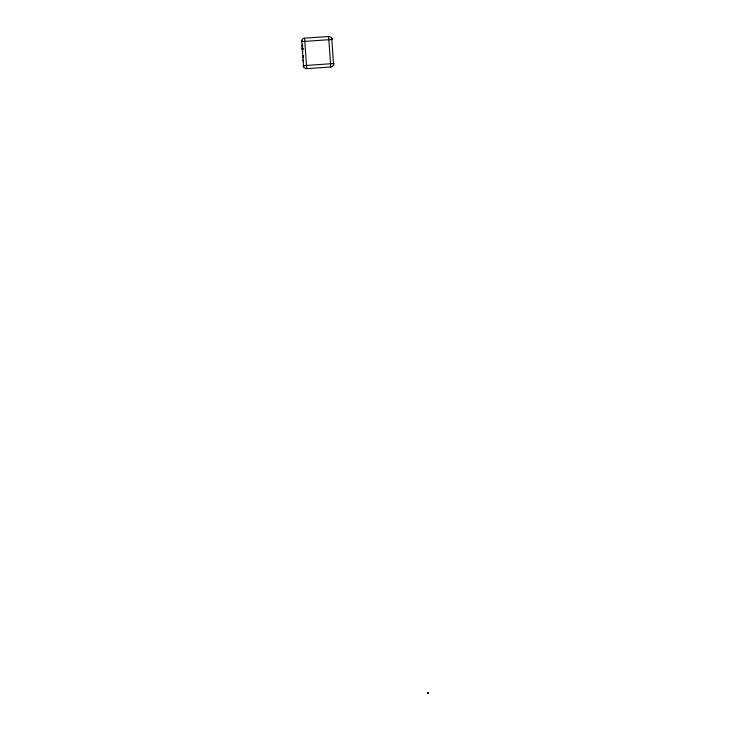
<?xml version="1.0" encoding="UTF-8"?>
<svg xmlns="http://www.w3.org/2000/svg" width="730" height="730" viewBox="0 0 730 730"><rect width="100%" height="100%" fill="white"/><g stroke="black" fill="none" stroke-linecap="round" stroke-linejoin="round"><path stroke-width="1.09" d="M428.346 692.615L427.88 693.473M427.871 693.336L427.862 692.478L428.318 693.062M301.773 40.46L303.607 66.786M333.583 64.687L331.748 38.361M301.791 40.725L301.599 41.61L332.068 39.484L331.767 38.635M333.564 64.422L333.747 63.537L303.288 65.663L303.589 66.512M301.818 41.126L301.599 41.61A3.212 3.212 0 0 1 304.583 38.179L328.637 36.5A3.212 3.212 0 0 1 332.068 39.484L331.794 39.028M333.537 64.021L333.747 63.537A3.212 3.212 0 0 1 330.772 66.968L306.719 68.647A3.212 3.212 0 0 1 303.288 65.663L303.561 66.12M427.899 693.126L427.862 692.551L427.908 693.19M427.871 692.816L427.862 692.597M427.871 692.724L427.862 693.263M301.855 45.16L302.649 45.105M301.891 45.707L302.695 45.643M301.928 46.319L302.731 46.255M302.056 48.043L302.859 47.988M302.065 48.262L302.603 48.226M302.092 48.545L302.895 48.563M302.101 48.7L302.904 48.682M302.923 48.965L302.129 49.138L302.667 49.12M302.147 49.421L302.95 49.366M302.156 49.54L302.959 49.476M302.293 51.465L302.822 51.428M302.585 55.617L303.388 55.562M302.612 56.091L303.415 56.037M302.704 57.287L303.233 57.241M302.704 57.342L303.507 57.287M302.886 59.979L303.424 60.015M302.941 60.772L303.479 60.736M428.391 692.469C427.771 692.816 428.519 691.757 428.282 693.473M427.862 692.524L428.227 692.524M328.637 36.5L330.772 66.968M304.583 38.179L306.719 68.647"/></g></svg>
